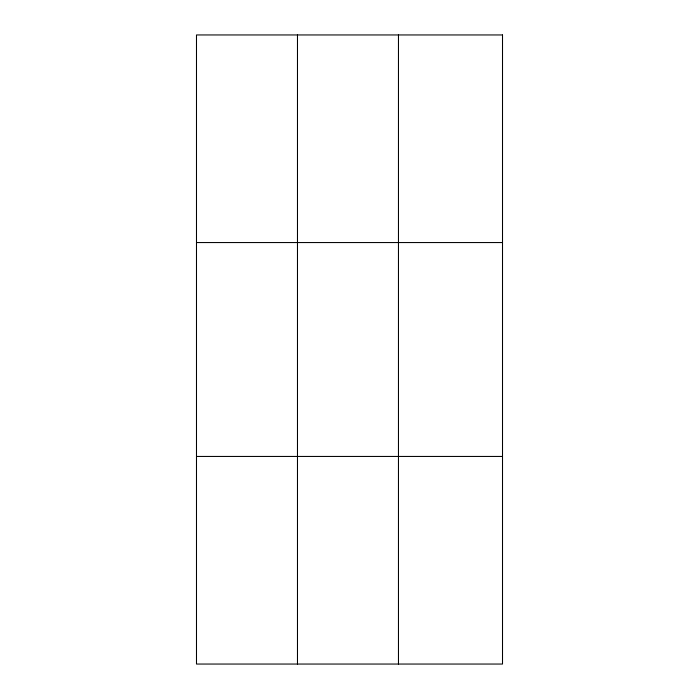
<?xml version="1.0" encoding="UTF-8"?>
<svg xmlns="http://www.w3.org/2000/svg" width="699" height="699" viewBox="0 0 699 699"><rect width="100%" height="100%" fill="white"/><g stroke="black" fill="none" stroke-linecap="round" stroke-linejoin="round"><path stroke-width="1.05" d="M297.477 34.95L297.477 664.05M398.465 34.95L398.465 664.05M196.489 242.553L502.511 242.553M196.489 456.447L502.511 456.447M502.511 34.95L502.511 664.05L196.489 664.05L196.489 34.95L502.511 34.95"/></g></svg>
